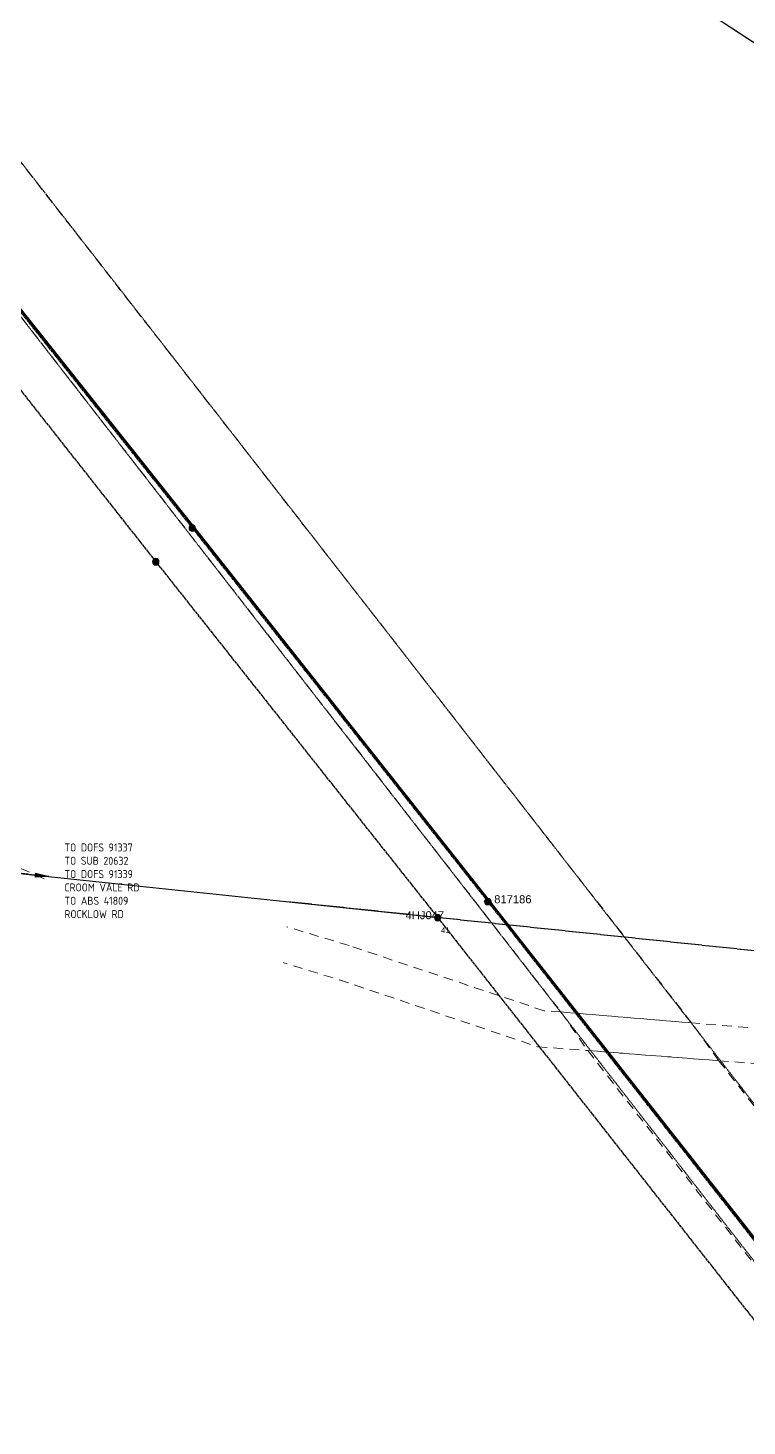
# Model space of a CAD drawing. Header units: metres. Extents: x 295944 to 299769, y 6164542 to 6170961.
# Drawn here: x 297571.9 to 297796.6, y 6167721.1 to 6168157.9 of the extents above; entities that cross this region are included whole.
import ezdxf
from ezdxf.enums import TextEntityAlignment as Align

# ---------------------------------------------------------------- set-up
doc = ezdxf.new("R2010")
doc.units = ezdxf.units.M
for name, pattern in [('Cable Exist OH', [1, 1, 0]), ('Dash', [5, 3, -2]), ('HIDDEN', [0.375, 0.25, -0.125]), ('HIDDEN2', [0.1875, 0.125, -0.0625])]:
    doc.linetypes.add(name, pattern=pattern)
doc.layers.get('0').update_dxf_attribs({"color": 6})
for name, color, linetype, lineweight in [('Cadastre Easements_SP_EXT', 9, 'Continuous', 5), ('Cadastre Land Parcels_SP_EXT', 9, 'Continuous', 5), ('Cadastre Other Property_SP_EXT', 9, 'HIDDEN', 5)]:
    doc.layers.add(name, color=color, linetype=linetype, lineweight=lineweight)
for name, color, linetype in [('Mains_HV_EXT', 7, 'Continuous'), ('Mains_TR_EXT', 7, 'Continuous'), ('Notes_HV_MISC', 7, 'Continuous'), ('OH_Details_SP_MISC', 7, 'Continuous'), ('SupportsOH_SP_TR_HV_LV_SL_EXT', 7, 'Continuous')]:
    doc.layers.add(name, color=color, linetype=linetype)
doc.styles.add('iecISOCP', font='isocp.shx')
doc.styles.add('POLE_LABEL', font='arial.ttf')
doc.styles.get("Standard").update_dxf_attribs({"font": 'arial.ttf'})
doc.linetypes.add('Cable E OH', pattern='A,9.4,["E",Standard,S=1.7,R=0,X=0,Y=-1],0', length=9.4)
doc.linetypes.add('Cable P UG', pattern='A,6,-0.5,["P",Standard,S=1.7,R=0,X=0.5,Y=-1],-2.9', length=9.4)

# ---------------------------------------------------------------- blocks, each defined once
blk = doc.blocks.new('POLE_EXT')
blk.add_hatch(color=256).paths.add_polyline_path([(-1, 0, 1), (1, 0, 1)])
blk.add_lwpolyline([(-1, 0, 1), (1, 0, 1)], format="xyb", close=True)
for tag, height, flags, p in [('pNumber', 2.5, 8, (-17.84, 2.07)), ('OWNED_BY', 0.2, 9, (1.35, -0.4)), ('SPECIAL_USE', 0.2, 9, (1.35, -0.8)), ('STATE', 0.2, 9, (1.35, -1)), ('cLV', 0.2, 9, (1.35, -1.4)), ('hDepth', 0.2, 9, (1.35, -1.6)), ('hDia', 0.2, 9, (1.35, -1.8)), ('cHV', 0.2, 9, (1.35, -2)), ('cLinedev', 0.2, 9, (1.35, -3.4)), ('pExisting', 0.2, 9, (1.35, -3.8)), ('pFooting', 0.2, 9, (1.35, -4.4)), ('PARENT', 0.2, 9, (1.35, -0.6)), ('USAGE', 0.2, 9, (1.35, -1.2)), ('LBRACKET', 0.2, 9, (1.35, -2.2)), ('LExisting', 0.2, 9, (1.35, -2.4)), ('LANTNUMBER', 0.2, 9, (1.35, -2.6)), ('LOther', 0.2, 9, (1.35, -2.8)), ('LRemove', 0.2, 9, (1.35, -3)), ('LEGEND', 0.2, 9, (1.35, -3.2)), ('LOCATION', 0.2, 9, (1.35, -3.6)), ('PFNUMBER', 0.2, 9, (1.35, -4)), ('NEWPFNUMBER', 0.2, 9, (1.35, -4.2)), ('pNew', 0.2, 9, (1.35, -4.6)), ('pRelocate', 0.2, 9, (1.35, -5)), ('pRemove', 0.2, 9, (1.35, -5.2)), ('pReplace', 0.2, 9, (1.35, -5.4)), ('pStay', 0.2, 9, (1.35, -5.6)), ('pType', 0.2, 9, (1.35, -5.8)), ('cspan', 0.2, 9, (1.35, -6)), ('STREETNAME', 0.2, 9, (1.35, -6.2)), ('SUBURB', 0.2, 9, (1.35, -6.4)), ('OPERATED_BY', 0.2, 9, (1.36, -7.01)), ('NOTES', 0.2, 9, (1.35, -6.6)), ('MAINTAINED_BY', 0.2, 9, (1.36, -6.81))]:
    blk.add_attdef(tag, text='', height=height, dxfattribs=dict(flags=flags)).set_placement(p, align=Align.MIDDLE_LEFT)
at = {"style": 'POLE_LABEL'}
for tag, height, flags, p in [('STRUCTURE_PLANT_NUMBER', 0.2, 9, (1.35, 0.03)), ('ASSET_NUM', 2.5, 8, (2, 2)), ('STREET_CODE', 0.2, 9, (1.35, -0.2))]:
    blk.add_attdef(tag, text='', height=height, dxfattribs=dict(at, flags=flags)).set_placement(p, align=Align.MIDDLE_LEFT)
at = {"flags": 1}
blk.add_attdef('Z', (1.35, -7.33), '', height=0.2, dxfattribs=at)
blk = doc.blocks.new('*U128')
blk.add_hatch(color=256).paths.add_polyline_path([(0.07, 0.65), (-0.07, -0.65), (4.18, -0.44)])
for p, q in [((0.07, 0.65), (-0.07, -0.65)), ((0.07, 0.65), (4.18, -0.44)), ((4.18, -0.44), (-0.07, -0.65))]:
    blk.add_line(p, q)
at = {"color": 250}
blk.add_wipeout([(6.28, 19.28), (81.43, 11.24), (76.71, -33.05), (1.56, -25.01)], dxfattribs=at)

msp = doc.modelspace()

# ---------------------------------------------------------------- linework, layer by layer
at = {"layer": 'Cadastre Easements_SP_EXT', "linetype": 'Dash'}
for p, q in [((297465.74, 6168201.47), (297738.38, 6167850.49)), ((297779.21, 6167847.09), (297503.21, 6168201.23)), ((297569.61, 6167895.32), (297602.21, 6167881.04)), ((297672.24, 6167871.21), (297605.65, 6167891.37)), ((297602.21, 6167881.04), (297669.2, 6167860.52)), ((297733.13, 6167850.87), (297672.24, 6167871.21)), ((297669.2, 6167860.52), (297731.13, 6167839.61)), ((297738.38, 6167850.49), (297733.13, 6167850.87)), ((297779.21, 6167847.09), (297738.38, 6167850.49)), ((297738.38, 6167850.49), (297779.21, 6167847.09)), ((297806.74, 6167844.75), (297779.21, 6167847.09)), ((297731.13, 6167839.61), (297746.79, 6167838.42)), ((297746.79, 6167838.42), (297787.75, 6167835.26)), ((297787.75, 6167835.26), (297807.11, 6167833.72))]:
    msp.add_line(p, q, dxfattribs=at)
msp.add_lwpolyline([(297779.21, 6167847.09), (297738.38, 6167850.49), (297746.79, 6167838.42), (297787.75, 6167835.26), (297779.21, 6167847.09)], close=True, dxfattribs=at)
msp.add_lwpolyline([(298767.99, 6166578.05), (298422.22, 6167021.44), (298338.07, 6167129.34), (298196.78, 6167310.52), (298193.37, 6167314.89), (298098.98, 6167435.97), (298066.14, 6167478.06), (298023.12, 6167533.22), (297789.6, 6167832.88), (297787.75, 6167835.26), (297746.79, 6167838.42), (298016.48, 6167492.16), (298088.5, 6167399.75), (298121.31, 6167357.73), (298292.93, 6167137.66), (298416.33, 6166979.42), (298770.38, 6166525.42)], dxfattribs=at)
at = {"layer": 'Cadastre Land Parcels_SP_EXT', "linetype": 'Continuous'}
msp.add_line((297948.28, 6168055.52), (297727.84, 6168199.78), dxfattribs=at)
msp.add_lwpolyline([(298549.35, 6168915.52), (298086.63, 6168976.69), (298026.61, 6168523.77), (297959.19, 6168450.71), (297949.41, 6168440.11), (297926.7, 6168415.5), (297735.19, 6168207.96), (297507.31, 6168209.86), (297468.06, 6168210.19), (297292.19, 6168211.65), (297282.88, 6168211.73), (297221.82, 6168212.24), (297219.65, 6168203.45), (297219.65, 6168203.45), (297289.3, 6168202.6), (297465.74, 6168201.47), (297503.21, 6168201.22), (297727.84, 6168199.78), (297948.28, 6168055.52), (297973.31, 6168039.14), (298073.72, 6167973.43), (298115.98, 6168003.34), (298178.66, 6168037.5)], dxfattribs=at)
at = {"layer": 'Cadastre Other Property_SP_EXT', "linetype": 'HIDDEN2'}
for p, q in [((297735.26, 6167903.44), (297533.82, 6168162.11)), ((297507.58, 6168147.6), (297709.32, 6167887.83)), ((298017.19, 6167540.82), (297735.26, 6167903.44)), ((297709.32, 6167887.83), (298011.1, 6167499.07))]:
    msp.add_line(p, q, dxfattribs=at)
at = {"layer": 'Mains_HV_EXT', "linetype": 'Cable P UG'}
for p, q in [((297525.07, 6168125.58), (297623.45, 6168001.88)), ((297623.45, 6168001.88), (297715.79, 6167885.15)), ((297715.79, 6167885.15), (297837.47, 6167730.25))]:
    msp.add_line(p, q, dxfattribs=at)
at = {"layer": 'Mains_HV_EXT', "linetype": 'Cable E OH'}
for p, q in [((297525.31, 6168125.77), (297623.68, 6168002.07)), ((297623.68, 6168002.07), (297716.03, 6167885.34)), ((297716.03, 6167885.34), (297837.7, 6167730.44))]:
    msp.add_line(p, q, dxfattribs=at)
at = {"layer": 'Mains_HV_EXT', "linetype": 'Cable Exist OH'}
for p, q in [((297699.9, 6167879.96), (297560.85, 6167894.66)), ((297851.35, 6167864.09), (297699.9, 6167879.96))]:
    msp.add_line(p, q, dxfattribs=at)
at = {"layer": 'Mains_TR_EXT', "linetype": 'Cable Exist OH'}
for p, q in [((297524.83, 6168125.4), (297623.21, 6168001.69)), ((297516.28, 6168112.35), (297611.82, 6167991.15)), ((297623.21, 6168001.69), (297715.56, 6167884.96)), ((297611.82, 6167991.15), (297699.9, 6167879.96)), ((297715.56, 6167884.96), (297837.23, 6167730.07)), ((297699.9, 6167879.96), (297821.25, 6167725.62))]:
    msp.add_line(p, q, dxfattribs=at)

# ---------------------------------------------------------------- block references
at = {"layer": 'SupportsOH_SP_TR_HV_LV_SL_EXT'}
for p in [(297623.21, 6168001.69), (297611.82, 6167991.15)]:
    msp.add_blockref('POLE_EXT', p, dxfattribs=at)
ref = msp.add_blockref('POLE_EXT', (297715.56, 6167884.96), dxfattribs=at)
ref.add_attrib('ASSET_NUM', '817186', dxfattribs={"layer": '0', "height": 2.5, "style": 'POLE_LABEL'}).set_placement((297717.56, 6167885.71), align=Align.MIDDLE_LEFT)
ref = msp.add_blockref('POLE_EXT', (297699.9, 6167879.96), dxfattribs=at)
ref.add_attrib('ASSET_NUM', '4HJ047', dxfattribs={"layer": '0', "height": 2.5, "style": 'POLE_LABEL'}).set_placement((297701.9, 6167880.71), align=Align.MIDDLE_RIGHT)

# ---------------------------------------------------------------- texts
at = {"layer": 'Cadastre Land Parcels_SP_EXT'}
msp.add_text('41', height=1.8, rotation=1.2538, dxfattribs=at).set_placement((297700.94, 6167875.09))

# ---------------------------------------------------------------- next in the draw order: block references
at = {"layer": 'Notes_HV_MISC'}
msp.add_blockref('*U128', (297574.21, 6167893.24), dxfattribs=at)

# ---------------------------------------------------------------- next in the draw order: linework, layer by layer
at = {"layer": 'OH_Details_SP_MISC', "color": 7, "linetype": 'Continuous', "flags": 128}
msp.add_lwpolyline([(297497.53, 6167901.14), (297557.34, 6167895.03), (297699.9, 6167879.96)], dxfattribs=at)

# ---------------------------------------------------------------- next in the draw order: texts
at = {"layer": 'Notes_HV_MISC', "insert": (297583.27, 6167903.14), "char_height": 2.5, "attachment_point": 1, "style": 'iecISOCP'}
msp.add_mtext_dynamic_manual_height_columns('TO DOFS 91337\\PTO SUB 20632\\PTO DOFS 91339\\PCROOM VALE RD\\PTO ABS 41809\\PROCKLOW RD', width=25.6196, gutter_width=10, heights=[0], dxfattribs=at)

doc.saveas('drawing.dxf')
